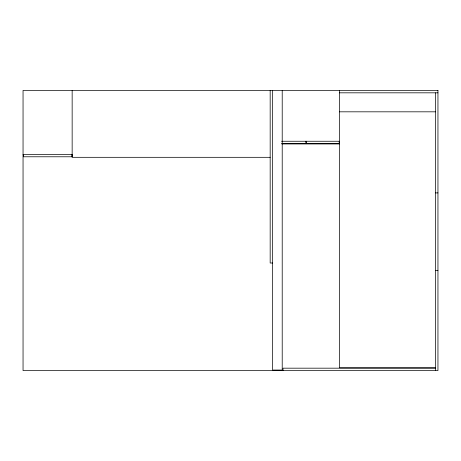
<?xml version="1.0" encoding="UTF-8"?>
<svg xmlns="http://www.w3.org/2000/svg" width="461" height="461" viewBox="0 0 461 461"><rect width="100%" height="100%" fill="white"/><g stroke="black" fill="none" stroke-linecap="round" stroke-linejoin="round"><path stroke-width="0.69" d="M339.475 92.822L437.95 92.822M339.475 111.821L435.541 111.821M281.567 141.256L339.475 141.256M281.567 143.665L305.897 143.665L305.897 141.256M281.93 143.936L339.475 143.936M23.05 154.372L72.152 154.372M270.169 157.316L72.152 157.316L72.152 90.414M435.541 192.905L437.95 192.905M272.578 263.012L270.169 263.012L270.169 90.414M435.541 270.503L437.95 270.503M435.541 367.774L339.475 367.774L339.475 90.414M435.541 368.178L283.014 368.178L283.014 370.586M435.541 92.822L435.541 370.586M339.21 141.256L339.21 143.665L306.294 143.665L306.294 141.256M282.213 90.414L282.213 370.05L272.578 370.05L272.578 90.414M72.423 154.372L72.423 156.78M71.887 154.372L71.887 156.78L23.315 156.78L23.315 154.372M437.95 90.414L23.05 90.414L23.05 370.586L437.95 370.586L437.95 90.414"/></g></svg>
